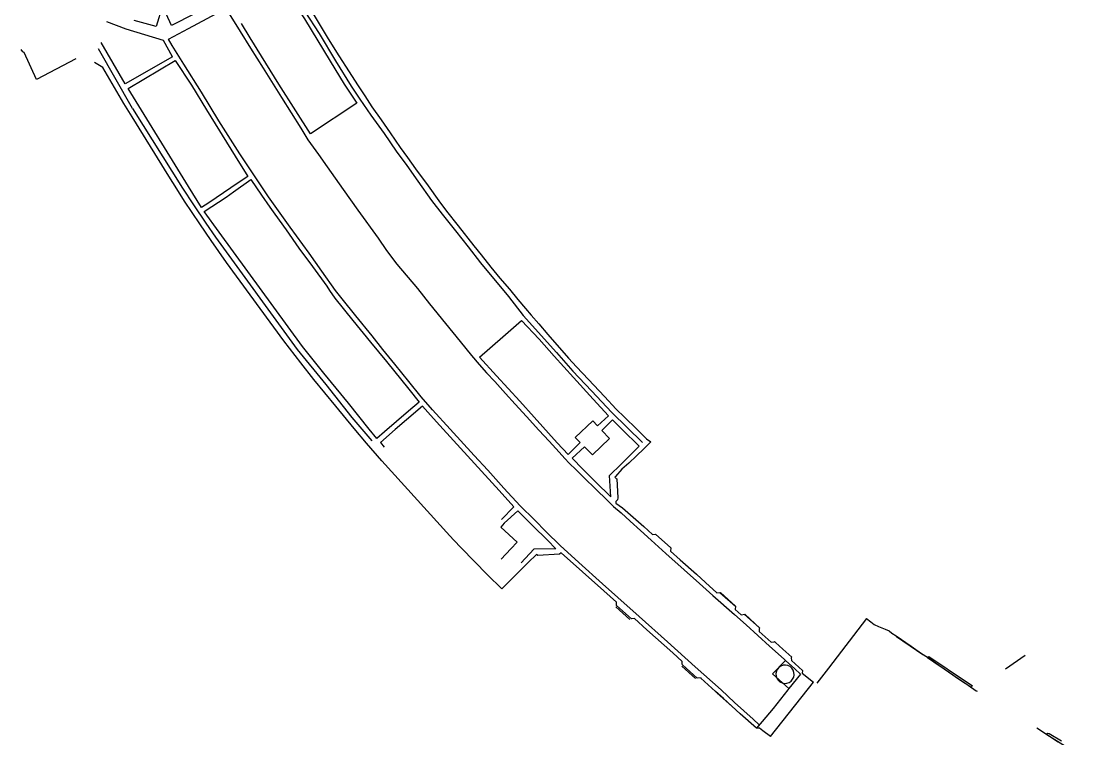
# Model space of a CAD drawing. Header units: metres. Extents: x 82206 to 82418, y 1498209 to 1498422.
# Drawn here: x 82304.36 to 82350.23, y 1498252.49 to 1498283.37 of the extents above; entities that cross this region are included whole.
import ezdxf

# ---------------------------------------------------------------- set-up
doc = ezdxf.new("R2010")
doc.units = ezdxf.units.M
doc.layers.add('Diverse', color=7, linetype='Continuous')

msp = doc.modelspace()

# ---------------------------------------------------------------- linework, layer by layer
at = {"layer": 'Diverse', "color": 40, "true_color": 0xe5b200, "flags": 128}
for points, elevation in [([(82342.048, 1498256.894), (82343.169, 1498256.115)], 3.347), ([(82342.048, 1498256.894), (82343.169, 1498256.115)], 3.347), ([(82335.094, 1498253.755), (82334.325, 1498254.441)], 3.368), ([(82335.094, 1498253.755), (82334.325, 1498254.441)], 3.368)]:
    msp.add_lwpolyline(points, dxfattribs=dict(at, elevation=elevation))
at = {"layer": 'Diverse', "color": 3, "true_color": 0x00f000, "elevation": 3.322, "flags": 128}
msp.add_lwpolyline([(82337.266, 1498255.656), (82337.164, 1498255.649), (82337.066, 1498255.616), (82336.981, 1498255.559), (82336.913, 1498255.481), (82336.868, 1498255.389), (82336.848, 1498255.288), (82336.855, 1498255.185), (82336.888, 1498255.088), (82336.945, 1498255.002), (82337.023, 1498254.935), (82337.115, 1498254.889), (82337.216, 1498254.87), (82337.319, 1498254.876), (82337.416, 1498254.91), (82337.502, 1498254.967), (82337.569, 1498255.045), (82337.615, 1498255.137), (82337.634, 1498255.238), (82337.627, 1498255.34), (82337.594, 1498255.438), (82337.537, 1498255.523), (82337.459, 1498255.591), (82337.367, 1498255.636), (82337.266, 1498255.656)], dxfattribs=at)
msp.add_lwpolyline([(82337.266, 1498255.656), (82337.164, 1498255.649), (82337.066, 1498255.616), (82336.981, 1498255.559), (82336.913, 1498255.481), (82336.868, 1498255.389), (82336.848, 1498255.288), (82336.855, 1498255.185), (82336.888, 1498255.088), (82336.945, 1498255.002), (82337.023, 1498254.935), (82337.115, 1498254.889), (82337.216, 1498254.87), (82337.319, 1498254.876), (82337.416, 1498254.91), (82337.502, 1498254.967), (82337.569, 1498255.045), (82337.615, 1498255.137), (82337.634, 1498255.238), (82337.627, 1498255.34), (82337.594, 1498255.438), (82337.537, 1498255.523), (82337.459, 1498255.591), (82337.367, 1498255.636), (82337.266, 1498255.656)], dxfattribs=at)
at = {"layer": 'Diverse', "color": 232, "true_color": 0xdd137b}
for points in [[(82315.876, 1498284.514, 3.394), (82316.549, 1498283.471, 3.386), (82317.663, 1498281.655, 3.373), (82318.269, 1498280.66, 3.369), (82318.803, 1498279.837, 3.37), (82316.817, 1498278.521, 3.394), (82316.185, 1498279.509, 3.393), (82315.455, 1498280.667, 3.398), (82314.707, 1498281.859, 3.408), (82314.213, 1498282.648, 3.418), (82313.85, 1498283.265, 3.432)], [(82315.876, 1498284.514, 3.394), (82316.549, 1498283.471, 3.386), (82317.663, 1498281.655, 3.373), (82318.269, 1498280.66, 3.369), (82318.803, 1498279.837, 3.37), (82316.817, 1498278.521, 3.394), (82316.185, 1498279.509, 3.393), (82315.455, 1498280.667, 3.398), (82314.707, 1498281.859, 3.408), (82314.213, 1498282.648, 3.418), (82313.85, 1498283.265, 3.432)], [(82311.813, 1498283.688, 3.445), (82310.828, 1498283.182, 3.433), (82310.439, 1498284.026, 3.445), (82310.176, 1498283.142, 3.434), (82309.221, 1498283.402, 3.432)], [(82311.813, 1498283.688, 3.445), (82310.828, 1498283.182, 3.433), (82310.439, 1498284.026, 3.445), (82310.176, 1498283.142, 3.434), (82309.221, 1498283.402, 3.432)], [(82336.134, 1498253.089, 3.334), (82335.874, 1498253.328, 3.322), (82335.071, 1498254.051, 3.329), (82334.487, 1498254.589, 3.34), (82333.371, 1498255.585, 3.334), (82332.181, 1498256.652, 3.335), (82330.959, 1498257.752, 3.329), (82330.045, 1498258.56, 3.34), (82329.382, 1498259.16, 3.34), (82328.367, 1498260.069, 3.338), (82327.566, 1498260.81, 3.329), (82326.958, 1498261.398, 3.33), (82326.46, 1498261.913, 3.344), (82325.834, 1498262.509, 3.341), (82325.131, 1498263.271, 3.34), (82324.443, 1498264.043, 3.337), (82323.855, 1498264.68, 3.335), (82322.83, 1498265.815, 3.342), (82322.072, 1498266.641, 3.343), (82321.571, 1498267.207, 3.348), (82321.05, 1498267.859, 3.355), (82320.441, 1498268.611, 3.359), (82319.933, 1498269.242, 3.356), (82319.462, 1498269.826, 3.362), (82318.771, 1498270.688, 3.367), (82318.175, 1498271.418, 3.372), (82317.89, 1498271.774, 3.378), (82317.297, 1498272.613, 3.382), (82316.75, 1498273.382, 3.382), (82315.932, 1498274.509, 3.38), (82314.999, 1498275.816, 3.386), (82313.769, 1498277.665, 3.395), (82312.872, 1498279.077, 3.409), (82312.115, 1498280.321, 3.414), (82311.361, 1498281.515, 3.427), (82310.864, 1498282.319, 3.436), (82310.699, 1498282.6, 3.435), (82311.562, 1498283.06, 3.443), (82313.174, 1498283.913, 3.44)], [(82336.134, 1498253.089, 3.334), (82335.874, 1498253.328, 3.322), (82335.071, 1498254.051, 3.329), (82334.487, 1498254.589, 3.34), (82333.371, 1498255.585, 3.334), (82332.181, 1498256.652, 3.335), (82330.959, 1498257.752, 3.329), (82330.045, 1498258.56, 3.34), (82329.382, 1498259.16, 3.34), (82328.367, 1498260.069, 3.338), (82327.566, 1498260.81, 3.329), (82326.958, 1498261.398, 3.33), (82326.46, 1498261.913, 3.344), (82325.834, 1498262.509, 3.341), (82325.131, 1498263.271, 3.34), (82324.443, 1498264.043, 3.337), (82323.855, 1498264.68, 3.335), (82322.83, 1498265.815, 3.342), (82322.072, 1498266.641, 3.343), (82321.571, 1498267.207, 3.348), (82321.05, 1498267.859, 3.355), (82320.441, 1498268.611, 3.359), (82319.933, 1498269.242, 3.356), (82319.462, 1498269.826, 3.362), (82318.771, 1498270.688, 3.367), (82318.175, 1498271.418, 3.372), (82317.89, 1498271.774, 3.378), (82317.297, 1498272.613, 3.382), (82316.75, 1498273.382, 3.382), (82315.932, 1498274.509, 3.38), (82314.999, 1498275.816, 3.386), (82313.769, 1498277.665, 3.395), (82312.872, 1498279.077, 3.409), (82312.115, 1498280.321, 3.414), (82311.361, 1498281.515, 3.427), (82310.864, 1498282.319, 3.436), (82310.699, 1498282.6, 3.435), (82311.562, 1498283.06, 3.443), (82313.174, 1498283.913, 3.44)], [(82313.174, 1498283.913, 3.44), (82313.789, 1498282.926, 3.427), (82314.232, 1498282.213, 3.407), (82314.779, 1498281.343, 3.406), (82315.559, 1498280.087, 3.401), (82316.394, 1498278.766, 3.392), (82316.703, 1498278.27, 3.397), (82317.155, 1498277.638, 3.394), (82317.525, 1498277.095, 3.392), (82318.225, 1498276.132, 3.383), (82318.856, 1498275.231, 3.38), (82319.721, 1498274.027, 3.391), (82320.09, 1498273.506, 3.392), (82320.536, 1498272.913, 3.387), (82321.419, 1498271.86, 3.372), (82321.939, 1498271.203, 3.369), (82322.623, 1498270.36, 3.363), (82323.253, 1498269.579, 3.364), (82323.742, 1498268.988, 3.359), (82324.081, 1498268.595, 3.349), (82324.391, 1498268.242, 3.348), (82324.745, 1498267.857, 3.344), (82325.208, 1498267.347, 3.341), (82325.629, 1498266.888, 3.342), (82326.117, 1498266.35, 3.339), (82326.649, 1498265.765, 3.334), (82327.085, 1498265.288, 3.333), (82327.514, 1498264.822, 3.341), (82327.764, 1498264.55, 3.339), (82327.953, 1498264.341, 3.338), (82328.244, 1498264.059, 3.334), (82328.566, 1498263.741, 3.33), (82329.128, 1498263.194, 3.324), (82329.552, 1498262.779, 3.327), (82329.861, 1498262.489, 3.324), (82330.185, 1498262.203, 3.319), (82330.58, 1498261.846, 3.315), (82331.026, 1498261.446, 3.31), (82331.474, 1498261.038, 3.317), (82332.113, 1498260.465, 3.32), (82332.902, 1498259.761, 3.331), (82333.565, 1498259.166, 3.335), (82334.137, 1498258.647, 3.329), (82335.061, 1498257.837, 3.325), (82335.565, 1498257.382, 3.328), (82336.578, 1498256.464, 3.326), (82337.199, 1498255.912, 3.323), (82337.257, 1498255.859, 3.316), (82337.664, 1498255.499, 3.331), (82337.914, 1498255.262, 3.336), (82337.404, 1498254.642, 3.334), (82337.36, 1498254.587, 3.332), (82336.735, 1498253.793, 3.332), (82336.257, 1498253.224, 3.337), (82336.012, 1498252.937, 3.338)], [(82313.174, 1498283.913, 3.44), (82313.789, 1498282.926, 3.427), (82314.232, 1498282.213, 3.407), (82314.779, 1498281.343, 3.406), (82315.559, 1498280.087, 3.401), (82316.394, 1498278.766, 3.392), (82316.703, 1498278.27, 3.397), (82317.155, 1498277.638, 3.394), (82317.525, 1498277.095, 3.392), (82318.225, 1498276.132, 3.383), (82318.856, 1498275.231, 3.38), (82319.721, 1498274.027, 3.391), (82320.09, 1498273.506, 3.392), (82320.536, 1498272.913, 3.387), (82321.419, 1498271.86, 3.372), (82321.939, 1498271.203, 3.369), (82322.623, 1498270.36, 3.363), (82323.253, 1498269.579, 3.364), (82323.742, 1498268.988, 3.359), (82324.081, 1498268.595, 3.349), (82324.391, 1498268.242, 3.348), (82324.745, 1498267.857, 3.344), (82325.208, 1498267.347, 3.341), (82325.629, 1498266.888, 3.342), (82326.117, 1498266.35, 3.339), (82326.649, 1498265.765, 3.334), (82327.085, 1498265.288, 3.333), (82327.514, 1498264.822, 3.341), (82327.764, 1498264.55, 3.339), (82327.953, 1498264.341, 3.338), (82328.244, 1498264.059, 3.334), (82328.566, 1498263.741, 3.33), (82329.128, 1498263.194, 3.324), (82329.552, 1498262.779, 3.327), (82329.861, 1498262.489, 3.324), (82330.185, 1498262.203, 3.319), (82330.58, 1498261.846, 3.315), (82331.026, 1498261.446, 3.31), (82331.474, 1498261.038, 3.317), (82332.113, 1498260.465, 3.32), (82332.902, 1498259.761, 3.331), (82333.565, 1498259.166, 3.335), (82334.137, 1498258.647, 3.329), (82335.061, 1498257.837, 3.325), (82335.565, 1498257.382, 3.328), (82336.578, 1498256.464, 3.326), (82337.199, 1498255.912, 3.323), (82337.257, 1498255.859, 3.316), (82337.664, 1498255.499, 3.331), (82337.914, 1498255.262, 3.336), (82337.404, 1498254.642, 3.334), (82337.36, 1498254.587, 3.332), (82336.735, 1498253.793, 3.332), (82336.257, 1498253.224, 3.337), (82336.012, 1498252.937, 3.338)], [(82316.576, 1498283.794, 3.385), (82317.183, 1498282.835, 3.386), (82317.893, 1498281.666, 3.371), (82318.57, 1498280.571, 3.368), (82318.933, 1498280.01, 3.371), (82319.415, 1498279.327, 3.363), (82319.984, 1498278.53, 3.361), (82320.499, 1498277.77, 3.361), (82320.956, 1498277.165, 3.356), (82321.438, 1498276.483, 3.352), (82322.028, 1498275.66, 3.347), (82322.486, 1498275.061, 3.347), (82323.058, 1498274.352, 3.349), (82323.596, 1498273.662, 3.341), (82324.138, 1498272.974, 3.337), (82325.341, 1498271.528, 3.327), (82325.974, 1498270.709, 3.322), (82327.403, 1498269.11, 3.301), (82328.102, 1498268.31, 3.299), (82328.912, 1498267.456, 3.297), (82329.789, 1498266.531, 3.293), (82331.112, 1498265.23, 3.289)], [(82316.576, 1498283.794, 3.385), (82317.183, 1498282.835, 3.386), (82317.893, 1498281.666, 3.371), (82318.57, 1498280.571, 3.368), (82318.933, 1498280.01, 3.371), (82319.415, 1498279.327, 3.363), (82319.984, 1498278.53, 3.361), (82320.499, 1498277.77, 3.361), (82320.956, 1498277.165, 3.356), (82321.438, 1498276.483, 3.352), (82322.028, 1498275.66, 3.347), (82322.486, 1498275.061, 3.347), (82323.058, 1498274.352, 3.349), (82323.596, 1498273.662, 3.341), (82324.138, 1498272.974, 3.337), (82325.341, 1498271.528, 3.327), (82325.974, 1498270.709, 3.322), (82327.403, 1498269.11, 3.301), (82328.102, 1498268.31, 3.299), (82328.912, 1498267.456, 3.297), (82329.789, 1498266.531, 3.293), (82331.112, 1498265.23, 3.289)], [(82310.867, 1498281.839, 3.431), (82310.484, 1498282.542, 3.434), (82308.875, 1498283.027, 3.417), (82308.051, 1498283.344, 3.412)], [(82310.867, 1498281.839, 3.431), (82310.484, 1498282.542, 3.434), (82308.875, 1498283.027, 3.417), (82308.051, 1498283.344, 3.412)], [(82309.15, 1498279.613, 3.381), (82307.682, 1498282.181, 3.402)], [(82309.15, 1498279.613, 3.381), (82307.682, 1498282.181, 3.402)], [(82308.835, 1498280.674, 3.392), (82307.8, 1498282.448, 3.406)], [(82308.835, 1498280.674, 3.392), (82307.8, 1498282.448, 3.406)], [(82310.867, 1498281.839, 3.431), (82308.835, 1498280.674, 3.392)], [(82310.867, 1498281.839, 3.431), (82308.835, 1498280.674, 3.392)], [(82310.984, 1498281.68, 3.432), (82311.687, 1498280.616, 3.418), (82312.338, 1498279.561, 3.403), (82313.573, 1498277.566, 3.401), (82314.121, 1498276.681, 3.391), (82313.784, 1498276.473, 3.385), (82313.377, 1498276.194, 3.374), (82312.432, 1498275.552, 3.357), (82312.12, 1498275.349, 3.353), (82311.564, 1498276.261, 3.359), (82308.961, 1498280.467, 3.39), (82310.984, 1498281.68, 3.432)], [(82310.984, 1498281.68, 3.432), (82311.687, 1498280.616, 3.418), (82312.338, 1498279.561, 3.403), (82313.573, 1498277.566, 3.401), (82314.121, 1498276.681, 3.391), (82313.784, 1498276.473, 3.385), (82313.377, 1498276.194, 3.374), (82312.432, 1498275.552, 3.357), (82312.12, 1498275.349, 3.353), (82311.564, 1498276.261, 3.359), (82308.961, 1498280.467, 3.39), (82310.984, 1498281.68, 3.432)], [(82319.472, 1498265.307, 3.311), (82318.614, 1498266.316, 3.323), (82317.488, 1498267.74, 3.335), (82316.253, 1498269.242, 3.336), (82312.737, 1498274.075, 3.358), (82312.318, 1498274.678, 3.359), (82311.795, 1498275.467, 3.359), (82311.322, 1498276.19, 3.359), (82309.171, 1498279.609, 3.383)], [(82319.472, 1498265.307, 3.311), (82318.614, 1498266.316, 3.323), (82317.488, 1498267.74, 3.335), (82316.253, 1498269.242, 3.336), (82312.737, 1498274.075, 3.358), (82312.318, 1498274.678, 3.359), (82311.795, 1498275.467, 3.359), (82311.322, 1498276.19, 3.359), (82309.171, 1498279.609, 3.383)], [(82319.671, 1498265.402, 3.31), (82319.338, 1498265.808, 3.314), (82318.443, 1498266.923, 3.328), (82317.392, 1498268.226, 3.333), (82316.463, 1498269.374, 3.334), (82312.879, 1498274.283, 3.358), (82312.238, 1498275.185, 3.36), (82313.182, 1498275.797, 3.367), (82313.505, 1498276.026, 3.38), (82314.238, 1498276.552, 3.388), (82314.703, 1498275.886, 3.384), (82315.066, 1498275.37, 3.379), (82315.279, 1498275.062, 3.376), (82315.76, 1498274.391, 3.375), (82316.311, 1498273.608, 3.378), (82316.893, 1498272.81, 3.375), (82317.515, 1498271.959, 3.378), (82317.633, 1498271.783, 3.383), (82317.865, 1498271.454, 3.37), (82318.639, 1498270.494, 3.364), (82319.403, 1498269.552, 3.362), (82320.089, 1498268.722, 3.359), (82321.053, 1498267.528, 3.351), (82321.492, 1498266.97, 3.344), (82321.036, 1498266.584, 3.341), (82320.006, 1498265.702, 3.325), (82319.671, 1498265.402, 3.31)], [(82319.671, 1498265.402, 3.31), (82319.338, 1498265.808, 3.314), (82318.443, 1498266.923, 3.328), (82317.392, 1498268.226, 3.333), (82316.463, 1498269.374, 3.334), (82312.879, 1498274.283, 3.358), (82312.238, 1498275.185, 3.36), (82313.182, 1498275.797, 3.367), (82313.505, 1498276.026, 3.38), (82314.238, 1498276.552, 3.388), (82314.703, 1498275.886, 3.384), (82315.066, 1498275.37, 3.379), (82315.279, 1498275.062, 3.376), (82315.76, 1498274.391, 3.375), (82316.311, 1498273.608, 3.378), (82316.893, 1498272.81, 3.375), (82317.515, 1498271.959, 3.378), (82317.633, 1498271.783, 3.383), (82317.865, 1498271.454, 3.37), (82318.639, 1498270.494, 3.364), (82319.403, 1498269.552, 3.362), (82320.089, 1498268.722, 3.359), (82321.053, 1498267.528, 3.351), (82321.492, 1498266.97, 3.344), (82321.036, 1498266.584, 3.341), (82320.006, 1498265.702, 3.325), (82319.671, 1498265.402, 3.31)], [(82329.645, 1498266.387, 3.294), (82329.169, 1498265.95, 3.305), (82328.966, 1498266.168, 3.311), (82328.209, 1498265.458, 3.324), (82328.422, 1498265.231, 3.324), (82327.901, 1498264.727, 3.336), (82327.43, 1498265.223, 3.339), (82326.436, 1498266.331, 3.333), (82325.83, 1498267.009, 3.338), (82324.826, 1498268.104, 3.339), (82324.085, 1498268.904, 3.35), (82325.092, 1498269.792, 3.332), (82325.903, 1498270.494, 3.319), (82326.652, 1498269.681, 3.311), (82327.297, 1498268.955, 3.308), (82328.142, 1498268.028, 3.303), (82328.986, 1498267.096, 3.299), (82329.645, 1498266.387, 3.294)], [(82329.645, 1498266.387, 3.294), (82329.169, 1498265.95, 3.305), (82328.966, 1498266.168, 3.311), (82328.209, 1498265.458, 3.324), (82328.422, 1498265.231, 3.324), (82327.901, 1498264.727, 3.336), (82327.43, 1498265.223, 3.339), (82326.436, 1498266.331, 3.333), (82325.83, 1498267.009, 3.338), (82324.826, 1498268.104, 3.339), (82324.085, 1498268.904, 3.35), (82325.092, 1498269.792, 3.332), (82325.903, 1498270.494, 3.319), (82326.652, 1498269.681, 3.311), (82327.297, 1498268.955, 3.308), (82328.142, 1498268.028, 3.303), (82328.986, 1498267.096, 3.299), (82329.645, 1498266.387, 3.294)], [(82325.039, 1498261.916, 3.326), (82325.567, 1498262.471, 3.333), (82324.936, 1498263.167, 3.334), (82323.869, 1498264.329, 3.338), (82322.971, 1498265.328, 3.339), (82322.388, 1498265.973, 3.343), (82321.983, 1498266.417, 3.341), (82321.632, 1498266.8, 3.341), (82320.947, 1498266.216, 3.336), (82320.462, 1498265.797, 3.331), (82319.827, 1498265.241, 3.322), (82319.991, 1498265.038, 3.318)], [(82325.039, 1498261.916, 3.326), (82325.567, 1498262.471, 3.333), (82324.936, 1498263.167, 3.334), (82323.869, 1498264.329, 3.338), (82322.971, 1498265.328, 3.339), (82322.388, 1498265.973, 3.343), (82321.983, 1498266.417, 3.341), (82321.632, 1498266.8, 3.341), (82320.947, 1498266.216, 3.336), (82320.462, 1498265.797, 3.331), (82319.827, 1498265.241, 3.322), (82319.991, 1498265.038, 3.318)], [(82330.968, 1498265.072, 3.287), (82330.229, 1498265.795, 3.291), (82329.809, 1498266.212, 3.286), (82329.354, 1498265.759, 3.3), (82329.686, 1498265.403, 3.301), (82328.96, 1498264.7, 3.318), (82328.605, 1498265.057, 3.322), (82328.073, 1498264.569, 3.332), (82328.54, 1498264.082, 3.329), (82329.083, 1498263.547, 3.325), (82329.744, 1498262.9, 3.33), (82329.686, 1498263.814, 3.311), (82330.188, 1498264.301, 3.302), (82330.968, 1498265.072, 3.287)], [(82330.968, 1498265.072, 3.287), (82330.229, 1498265.795, 3.291), (82329.809, 1498266.212, 3.286), (82329.354, 1498265.759, 3.3), (82329.686, 1498265.403, 3.301), (82328.96, 1498264.7, 3.318), (82328.605, 1498265.057, 3.322), (82328.073, 1498264.569, 3.332), (82328.54, 1498264.082, 3.329), (82329.083, 1498263.547, 3.325), (82329.744, 1498262.9, 3.33), (82329.686, 1498263.814, 3.311), (82330.188, 1498264.301, 3.302), (82330.968, 1498265.072, 3.287)], [(82327.372, 1498260.663, 3.331), (82327.023, 1498261.035, 3.331), (82326.379, 1498261.644, 3.339), (82325.733, 1498262.302, 3.337), (82325.157, 1498261.766, 3.326), (82325.003, 1498261.596, 3.324), (82325.713, 1498260.942, 3.324), (82325.436, 1498260.667, 3.317), (82325.018, 1498260.222, 3.307)], [(82327.372, 1498260.663, 3.331), (82327.023, 1498261.035, 3.331), (82326.379, 1498261.644, 3.339), (82325.733, 1498262.302, 3.337), (82325.157, 1498261.766, 3.326), (82325.003, 1498261.596, 3.324), (82325.713, 1498260.942, 3.324), (82325.436, 1498260.667, 3.317), (82325.018, 1498260.222, 3.307)], [(82327.372, 1498260.663, 3.331), (82326.425, 1498260.64, 3.321), (82325.886, 1498260.051, 3.319)], [(82327.372, 1498260.663, 3.331), (82326.425, 1498260.64, 3.321), (82325.886, 1498260.051, 3.319)], [(82337.404, 1498254.642, 3.334), (82336.705, 1498255.276, 3.328), (82337.257, 1498255.859, 3.316)], [(82337.404, 1498254.642, 3.334), (82336.705, 1498255.276, 3.328), (82337.257, 1498255.859, 3.316)], [(82336.619, 1498252.576, 3.339), (82338.474, 1498254.917, 3.333)], [(82336.619, 1498252.576, 3.339), (82338.474, 1498254.917, 3.333)]]:
    msp.add_polyline3d(points, dxfattribs=at)
at = {"layer": 'Diverse', "color": 31, "true_color": 0xf4b45b}
for points in [[(82316.578, 1498284.266, 3.383), (82317.182, 1498283.257, 3.379), (82317.579, 1498282.607, 3.377), (82318.037, 1498281.874, 3.369), (82318.48, 1498281.198, 3.37), (82318.831, 1498280.637, 3.367), (82319.146, 1498280.152, 3.367), (82319.461, 1498279.686, 3.364), (82319.859, 1498279.127, 3.366), (82320.245, 1498278.561, 3.361), (82320.68, 1498277.93, 3.358), (82320.985, 1498277.506, 3.358), (82321.34, 1498277.02, 3.355), (82321.877, 1498276.287, 3.353), (82322.343, 1498275.644, 3.351), (82322.671, 1498275.2, 3.348), (82323.17, 1498274.566, 3.346), (82323.841, 1498273.707, 3.345), (82324.159, 1498273.312, 3.343), (82324.57, 1498272.788, 3.334), (82324.968, 1498272.317, 3.33), (82325.377, 1498271.831, 3.327), (82325.745, 1498271.398, 3.324), (82326.066, 1498271.011, 3.321), (82326.318, 1498270.717, 3.315), (82326.645, 1498270.339, 3.312), (82327.035, 1498269.889, 3.312), (82327.921, 1498268.869, 3.31), (82328.262, 1498268.488, 3.31), (82328.775, 1498267.949, 3.304), (82329.471, 1498267.21, 3.299), (82329.973, 1498266.67, 3.294), (82330.327, 1498266.334, 3.288), (82330.86, 1498265.811, 3.279), (82331.277, 1498265.397, 3.272), (82331.466, 1498265.262, 3.263), (82331.164, 1498264.968, 3.294), (82330.85, 1498264.666, 3.303), (82330.525, 1498264.352, 3.304), (82330.215, 1498264.089, 3.313), (82329.938, 1498263.775, 3.315), (82329.909, 1498263.74, 3.32), (82329.971, 1498263.681, 3.329), (82330.001, 1498263.673, 3.33), (82330.038, 1498262.861, 3.332), (82330.029, 1498262.774, 3.336), (82329.963, 1498262.7, 3.327), (82329.958, 1498262.629, 3.325), (82330.25, 1498262.424, 3.331), (82331.157, 1498261.617, 3.314), (82331.535, 1498261.282, 3.316), (82331.661, 1498261.291, 3.319), (82332.322, 1498260.701, 3.328), (82332.309, 1498260.558, 3.324), (82332.735, 1498260.188, 3.33), (82333.429, 1498259.563, 3.341), (82333.814, 1498259.213, 3.339), (82334.31, 1498258.761, 3.326), (82334.44, 1498258.781, 3.33), (82335.115, 1498258.192, 3.332), (82335.099, 1498258.054, 3.331), (82335.354, 1498257.823, 3.325), (82335.512, 1498257.843, 3.323), (82336.152, 1498257.249, 3.329), (82336.127, 1498257.216, 3.332), (82336.136, 1498257.108, 3.328), (82336.651, 1498256.639, 3.325), (82336.775, 1498256.652, 3.354), (82336.787, 1498256.675, 3.356)], [(82316.578, 1498284.266, 3.383), (82317.182, 1498283.257, 3.379), (82317.579, 1498282.607, 3.377), (82318.037, 1498281.874, 3.369), (82318.48, 1498281.198, 3.37), (82318.831, 1498280.637, 3.367), (82319.146, 1498280.152, 3.367), (82319.461, 1498279.686, 3.364), (82319.859, 1498279.127, 3.366), (82320.245, 1498278.561, 3.361), (82320.68, 1498277.93, 3.358), (82320.985, 1498277.506, 3.358), (82321.34, 1498277.02, 3.355), (82321.877, 1498276.287, 3.353), (82322.343, 1498275.644, 3.351), (82322.671, 1498275.2, 3.348), (82323.17, 1498274.566, 3.346), (82323.841, 1498273.707, 3.345), (82324.159, 1498273.312, 3.343), (82324.57, 1498272.788, 3.334), (82324.968, 1498272.317, 3.33), (82325.377, 1498271.831, 3.327), (82325.745, 1498271.398, 3.324), (82326.066, 1498271.011, 3.321), (82326.318, 1498270.717, 3.315), (82326.645, 1498270.339, 3.312), (82327.035, 1498269.889, 3.312), (82327.921, 1498268.869, 3.31), (82328.262, 1498268.488, 3.31), (82328.775, 1498267.949, 3.304), (82329.471, 1498267.21, 3.299), (82329.973, 1498266.67, 3.294), (82330.327, 1498266.334, 3.288), (82330.86, 1498265.811, 3.279), (82331.277, 1498265.397, 3.272), (82331.466, 1498265.262, 3.263), (82331.164, 1498264.968, 3.294), (82330.85, 1498264.666, 3.303), (82330.525, 1498264.352, 3.304), (82330.215, 1498264.089, 3.313), (82329.938, 1498263.775, 3.315), (82329.909, 1498263.74, 3.32), (82329.971, 1498263.681, 3.329), (82330.001, 1498263.673, 3.33), (82330.038, 1498262.861, 3.332), (82330.029, 1498262.774, 3.336), (82329.963, 1498262.7, 3.327), (82329.958, 1498262.629, 3.325), (82330.25, 1498262.424, 3.331), (82331.157, 1498261.617, 3.314), (82331.535, 1498261.282, 3.316), (82331.661, 1498261.291, 3.319), (82332.322, 1498260.701, 3.328), (82332.309, 1498260.558, 3.324), (82332.735, 1498260.188, 3.33), (82333.429, 1498259.563, 3.341), (82333.814, 1498259.213, 3.339), (82334.31, 1498258.761, 3.326), (82334.44, 1498258.781, 3.33), (82335.115, 1498258.192, 3.332), (82335.099, 1498258.054, 3.331), (82335.354, 1498257.823, 3.325), (82335.512, 1498257.843, 3.323), (82336.152, 1498257.249, 3.329), (82336.127, 1498257.216, 3.332), (82336.136, 1498257.108, 3.328), (82336.651, 1498256.639, 3.325), (82336.775, 1498256.652, 3.354), (82336.787, 1498256.675, 3.356)], [(82306.705, 1498281.75, 4.32), (82305.018, 1498280.856, 4.339), (82304.48, 1498282.023, 4.321), (82304.429, 1498282.049, 4.326), (82304.364, 1498282.155, 4.325)], [(82306.705, 1498281.75, 4.32), (82305.018, 1498280.856, 4.339), (82304.48, 1498282.023, 4.321), (82304.429, 1498282.049, 4.326), (82304.364, 1498282.155, 4.325)], [(82333.634, 1498255.11, 3.345), (82333.457, 1498255.1, 3.344), (82333.148, 1498255.379, 3.337), (82332.834, 1498255.666, 3.335), (82332.818, 1498255.712, 3.337), (82332.815, 1498255.81, 3.334), (82332.409, 1498256.179, 3.35), (82331.299, 1498257.178, 3.344), (82330.759, 1498257.66, 3.334), (82330.629, 1498257.654, 3.333), (82329.993, 1498258.217, 3.343), (82329.98, 1498258.364, 3.353), (82329.444, 1498258.847, 3.348), (82327.602, 1498260.49, 3.336), (82327.531, 1498260.435, 3.341), (82326.595, 1498260.372, 3.346), (82326.543, 1498260.42, 3.333), (82326.19, 1498260.074, 3.333), (82325.052, 1498258.933, 4.681), (82324.44, 1498259.543, 3.306), (82323.305, 1498260.697, 3.311), (82322.987, 1498261.037, 3.31), (82322.819, 1498261.223, 3.307), (82319.88, 1498264.449, 3.324), (82319.221, 1498265.205, 3.325), (82318.697, 1498265.838, 3.327), (82317.901, 1498266.801, 3.328), (82316.962, 1498267.952, 3.33), (82316.403, 1498268.664, 3.332), (82315.66, 1498269.615, 3.335), (82313.193, 1498272.99, 3.357), (82312.539, 1498273.928, 3.359), (82312.049, 1498274.643, 3.36), (82311.387, 1498275.63, 3.364), (82311.055, 1498276.156, 3.361), (82310.709, 1498276.697, 3.371), (82309.132, 1498279.256, 3.382), (82308.783, 1498279.826, 3.389), (82307.875, 1498281.383, 3.413), (82307.51, 1498281.586, 3.426)], [(82333.634, 1498255.11, 3.345), (82333.457, 1498255.1, 3.344), (82333.148, 1498255.379, 3.337), (82332.834, 1498255.666, 3.335), (82332.818, 1498255.712, 3.337), (82332.815, 1498255.81, 3.334), (82332.409, 1498256.179, 3.35), (82331.299, 1498257.178, 3.344), (82330.759, 1498257.66, 3.334), (82330.629, 1498257.654, 3.333), (82329.993, 1498258.217, 3.343), (82329.98, 1498258.364, 3.353), (82329.444, 1498258.847, 3.348), (82327.602, 1498260.49, 3.336), (82327.531, 1498260.435, 3.341), (82326.595, 1498260.372, 3.346), (82326.543, 1498260.42, 3.333), (82326.19, 1498260.074, 3.333), (82325.052, 1498258.933, 4.681), (82324.44, 1498259.543, 3.306), (82323.305, 1498260.697, 3.311), (82322.987, 1498261.037, 3.31), (82322.819, 1498261.223, 3.307), (82319.88, 1498264.449, 3.324), (82319.221, 1498265.205, 3.325), (82318.697, 1498265.838, 3.327), (82317.901, 1498266.801, 3.328), (82316.962, 1498267.952, 3.33), (82316.403, 1498268.664, 3.332), (82315.66, 1498269.615, 3.335), (82313.193, 1498272.99, 3.357), (82312.539, 1498273.928, 3.359), (82312.049, 1498274.643, 3.36), (82311.387, 1498275.63, 3.364), (82311.055, 1498276.156, 3.361), (82310.709, 1498276.697, 3.371), (82309.132, 1498279.256, 3.382), (82308.783, 1498279.826, 3.389), (82307.875, 1498281.383, 3.413), (82307.51, 1498281.586, 3.426)], [(82340.755, 1498257.656, 3.247), (82339.109, 1498255.522, 3.198), (82338.613, 1498254.88, 3.22)], [(82340.755, 1498257.656, 3.247), (82339.109, 1498255.522, 3.198), (82338.613, 1498254.88, 3.22)], [(82340.755, 1498257.656, 3.247), (82340.937, 1498257.515, 3.224), (82341.077, 1498257.399, 3.217), (82341.273, 1498257.318, 3.207), (82341.551, 1498257.202, 3.218), (82341.723, 1498257.128, 3.224), (82341.844, 1498257.037, 3.224), (82342.027, 1498256.917, 3.229), (82342.261, 1498256.757, 3.234), (82342.676, 1498256.474, 3.243), (82343.124, 1498256.159, 3.258), (82343.37, 1498256.001, 3.266), (82343.87, 1498255.653, 3.306), (82344.504, 1498255.21, 3.365), (82345.129, 1498254.793, 3.409), (82345.477, 1498254.555, 3.413), (82345.514, 1498254.541, 3.405)], [(82340.755, 1498257.656, 3.247), (82340.937, 1498257.515, 3.224), (82341.077, 1498257.399, 3.217), (82341.273, 1498257.318, 3.207), (82341.551, 1498257.202, 3.218), (82341.723, 1498257.128, 3.224), (82341.844, 1498257.037, 3.224), (82342.027, 1498256.917, 3.229), (82342.261, 1498256.757, 3.234), (82342.676, 1498256.474, 3.243), (82343.124, 1498256.159, 3.258), (82343.37, 1498256.001, 3.266), (82343.87, 1498255.653, 3.306), (82344.504, 1498255.21, 3.365), (82345.129, 1498254.793, 3.409), (82345.477, 1498254.555, 3.413), (82345.514, 1498254.541, 3.405)], [(82337.531, 1498255.997, 3.361), (82337.507, 1498255.964, 3.352), (82337.518, 1498255.847, 3.315), (82337.997, 1498255.422, 3.333), (82337.986, 1498255.302, 3.331), (82338.474, 1498254.917, 3.333)], [(82337.531, 1498255.997, 3.361), (82337.507, 1498255.964, 3.352), (82337.518, 1498255.847, 3.315), (82337.997, 1498255.422, 3.333), (82337.986, 1498255.302, 3.331), (82338.474, 1498254.917, 3.333)], [(82336.619, 1498252.576, 3.339), (82336.288, 1498252.832, 3.339), (82336.143, 1498252.946, 3.337), (82336.012, 1498252.937, 3.338), (82335.307, 1498253.564, 3.315), (82334.589, 1498254.213, 3.33), (82334.246, 1498254.523, 3.332), (82333.614, 1498255.098, 3.332)], [(82336.619, 1498252.576, 3.339), (82336.288, 1498252.832, 3.339), (82336.143, 1498252.946, 3.337), (82336.012, 1498252.937, 3.338), (82335.307, 1498253.564, 3.315), (82334.589, 1498254.213, 3.33), (82334.246, 1498254.523, 3.332), (82333.614, 1498255.098, 3.332)], [(82348.08, 1498252.95, 3.415), (82349.004, 1498252.357, 3.418)], [(82348.08, 1498252.95, 3.415), (82349.004, 1498252.357, 3.418)]]:
    msp.add_polyline3d(points, dxfattribs=at)
at = {"layer": 'Diverse', "color": 40, "true_color": 0xe5b200}
for points in [[(82334.458, 1498258.782, 3.365), (82335.109, 1498258.195, 3.367)], [(82334.458, 1498258.782, 3.365), (82335.109, 1498258.195, 3.367)], [(82329.965, 1498258.159, 3.373), (82330.559, 1498257.618, 3.365)], [(82329.965, 1498258.159, 3.373), (82330.559, 1498257.618, 3.365)], [(82336.143, 1498257.26, 3.366), (82335.497, 1498257.838, 3.362)], [(82336.143, 1498257.26, 3.366), (82335.497, 1498257.838, 3.362)], [(82336.787, 1498256.675, 3.356), (82336.832, 1498256.627, 3.363), (82337.151, 1498256.335, 3.364), (82337.531, 1498255.997, 3.361)], [(82336.787, 1498256.675, 3.356), (82336.832, 1498256.627, 3.363), (82337.151, 1498256.335, 3.364), (82337.531, 1498255.997, 3.361)], [(82346.737, 1498255.49, 3.366), (82347.574, 1498256.083, 3.37)], [(82346.737, 1498255.49, 3.366), (82347.574, 1498256.083, 3.37)], [(82333.391, 1498255.076, 3.377), (82332.801, 1498255.616, 3.372)], [(82333.391, 1498255.076, 3.377), (82332.801, 1498255.616, 3.372)]]:
    msp.add_polyline3d(points, dxfattribs=at)
at = {"layer": 'Diverse', "color": 142, "true_color": 0x0093dd}
for points in [[(82345.299, 1498254.771, 3.826), (82345.262, 1498254.691, 3.807), (82345.281, 1498254.682, 3.803), (82345.272, 1498254.676, 3.799), (82345.149, 1498254.757, 3.806), (82344.834, 1498254.968, 3.805), (82344.562, 1498255.154, 3.804), (82344.216, 1498255.39, 3.807), (82343.875, 1498255.621, 3.806), (82343.371, 1498255.964, 3.802), (82343.37, 1498255.975, 3.804), (82343.384, 1498255.972, 3.808), (82343.434, 1498256.033, 3.828), (82345.049, 1498254.94, 3.824), (82345.299, 1498254.771, 3.826)], [(82345.299, 1498254.771, 3.826), (82345.262, 1498254.691, 3.807), (82345.281, 1498254.682, 3.803), (82345.272, 1498254.676, 3.799), (82345.149, 1498254.757, 3.806), (82344.834, 1498254.968, 3.805), (82344.562, 1498255.154, 3.804), (82344.216, 1498255.39, 3.807), (82343.875, 1498255.621, 3.806), (82343.371, 1498255.964, 3.802), (82343.37, 1498255.975, 3.804), (82343.384, 1498255.972, 3.808), (82343.434, 1498256.033, 3.828), (82345.049, 1498254.94, 3.824), (82345.299, 1498254.771, 3.826)], [(82350.229, 1498251.576, 3.838), (82348.507, 1498252.649, 3.842), (82348.505, 1498252.658, 3.845), (82348.56, 1498252.732, 3.867), (82348.618, 1498252.705, 3.871), (82349.139, 1498252.392, 3.87)], [(82350.229, 1498251.576, 3.838), (82348.507, 1498252.649, 3.842), (82348.505, 1498252.658, 3.845), (82348.56, 1498252.732, 3.867), (82348.618, 1498252.705, 3.871), (82349.139, 1498252.392, 3.87)]]:
    msp.add_polyline3d(points, dxfattribs=at)

doc.saveas('drawing.dxf')
